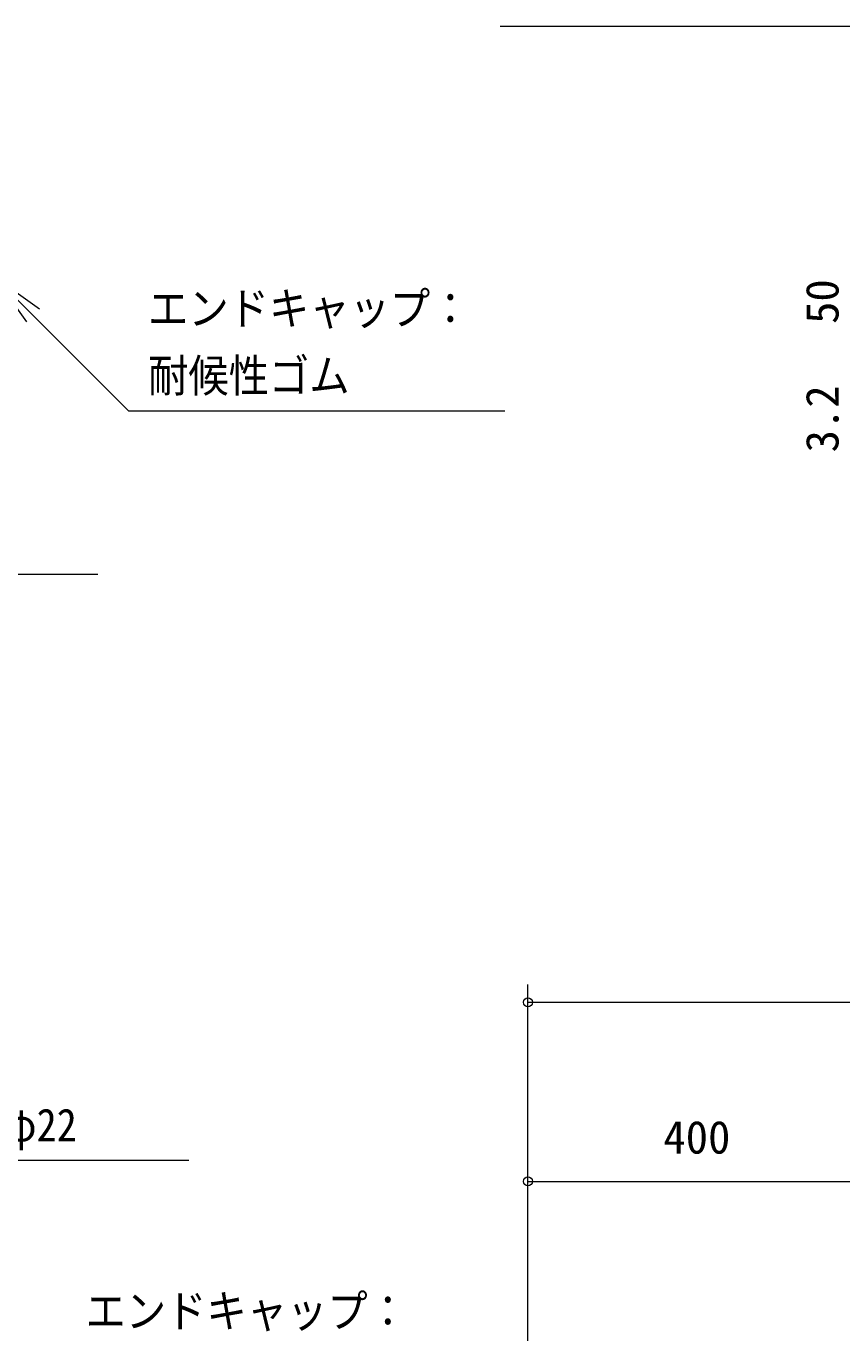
# Model space of a CAD drawing. Units: millimetres at full size, sheet at 1:10; details may follow other scales. Extents: x 5 to 8405, y -12 to 5952.
# Drawn here: x 4327 to 5238, y 3088 to 4547 of the extents above; entities that cross this region are included whole.
import ezdxf
from ezdxf.enums import TextEntityAlignment as Align

# ---------------------------------------------------------------- set-up
doc = ezdxf.new("R2010")
doc.units = ezdxf.units.MM
doc.header["$LTSCALE"] = 10
doc.layers.add('LY_6', color=7, linetype='Continuous', lineweight=0)
doc.styles.add('ＭＳ ゴシック', font='')
doc.styles.get('ＭＳ ゴシック').set_extended_font_data('MS Gothic')

# ---------------------------------------------------------------- blocks, each defined once
blk = doc.blocks.new('-014-_DOTBLANK')
at = {"color": 7, "linetype": 'Continuous', "lineweight": 0}
blk.add_line((-0.5, 0), (-1, 0), dxfattribs=at)
blk.add_circle((0, 0), 0.5, dxfattribs=at)
blk = doc.blocks.new('-003-_U3')
at = {"color": 7, "linetype": 'Continuous', "lineweight": 0}
for p, q in [((-1, 0.1667), (0, 0)), ((0, 0), (-1, 0)), ((-1, -0.1667), (0, 0))]:
    blk.add_line(p, q, dxfattribs=at)

msp = doc.modelspace()

# ---------------------------------------------------------------- linework, layer by layer
at = {"layer": 'LY_6'}
for p, q in [((4856.2, 4547.03), (5535.2, 4547.03)), ((4334.43, 4223.93), (4440.87, 4117.49)), ((4440.87, 4117.49), (4460.87, 4117.49)), ((4460.87, 4117.49), (4861.07, 4117.49)), ((3863.27, 3934.85), (4406.8, 3934.85)), ((4887, 2611.69), (4887, 3476.94)), ((4887, 3456.94), (5687, 3456.94)), ((3964.85, 3280.59), (4508.37, 3280.59)), ((4887, 2611.69), (4887, 3276.94)), ((4887, 3256.94), (5287, 3256.94))]:
    msp.add_line(p, q, dxfattribs=at)

# ---------------------------------------------------------------- block references
for name, p, xscale, yscale, rotation in [('-003-_U3', (4292, 4266.35), 60, 60, 135), ('-014-_DOTBLANK', (4887, 3456.94), 10, 10, 180), ('-014-_DOTBLANK', (4887, 3256.94), 10, 10, 180)]:
    msp.add_blockref(name, p, dxfattribs=dict(at, xscale=xscale, yscale=yscale, rotation=rotation))

# ---------------------------------------------------------------- texts
at = {"layer": 'LY_6', "style": 'ＭＳ ゴシック'}
for s, p in [('50', (5244.88, 4214.5)), ('3.2', (5244.88, 4071.02))]:
    msp.add_text(s, height=36.66, rotation=90, dxfattribs=at).set_placement(p, align=Align.BOTTOM_LEFT)
at = {"layer": 'LY_6', "style": 'ＭＳ ゴシック', "width": 0.9}
for s, p in [('エンドキャップ：', (4462.87, 4202.49)), ('耐候性ゴム', (4462.87, 4127.49)), ('グリップ：丸鋼 φ22', (3966.79, 3290.59)), ('エンドキャップ：', (4393.06, 3082.89))]:
    msp.add_text(s, height=36.66, dxfattribs=at).set_placement(p, align=Align.BOTTOM_LEFT)
at = {"layer": 'LY_6', "style": 'ＭＳ ゴシック'}
msp.add_text('400', height=36.66, dxfattribs=at).set_placement((5038.26, 3276.94), align=Align.BOTTOM_LEFT)

doc.saveas('drawing.dxf')
